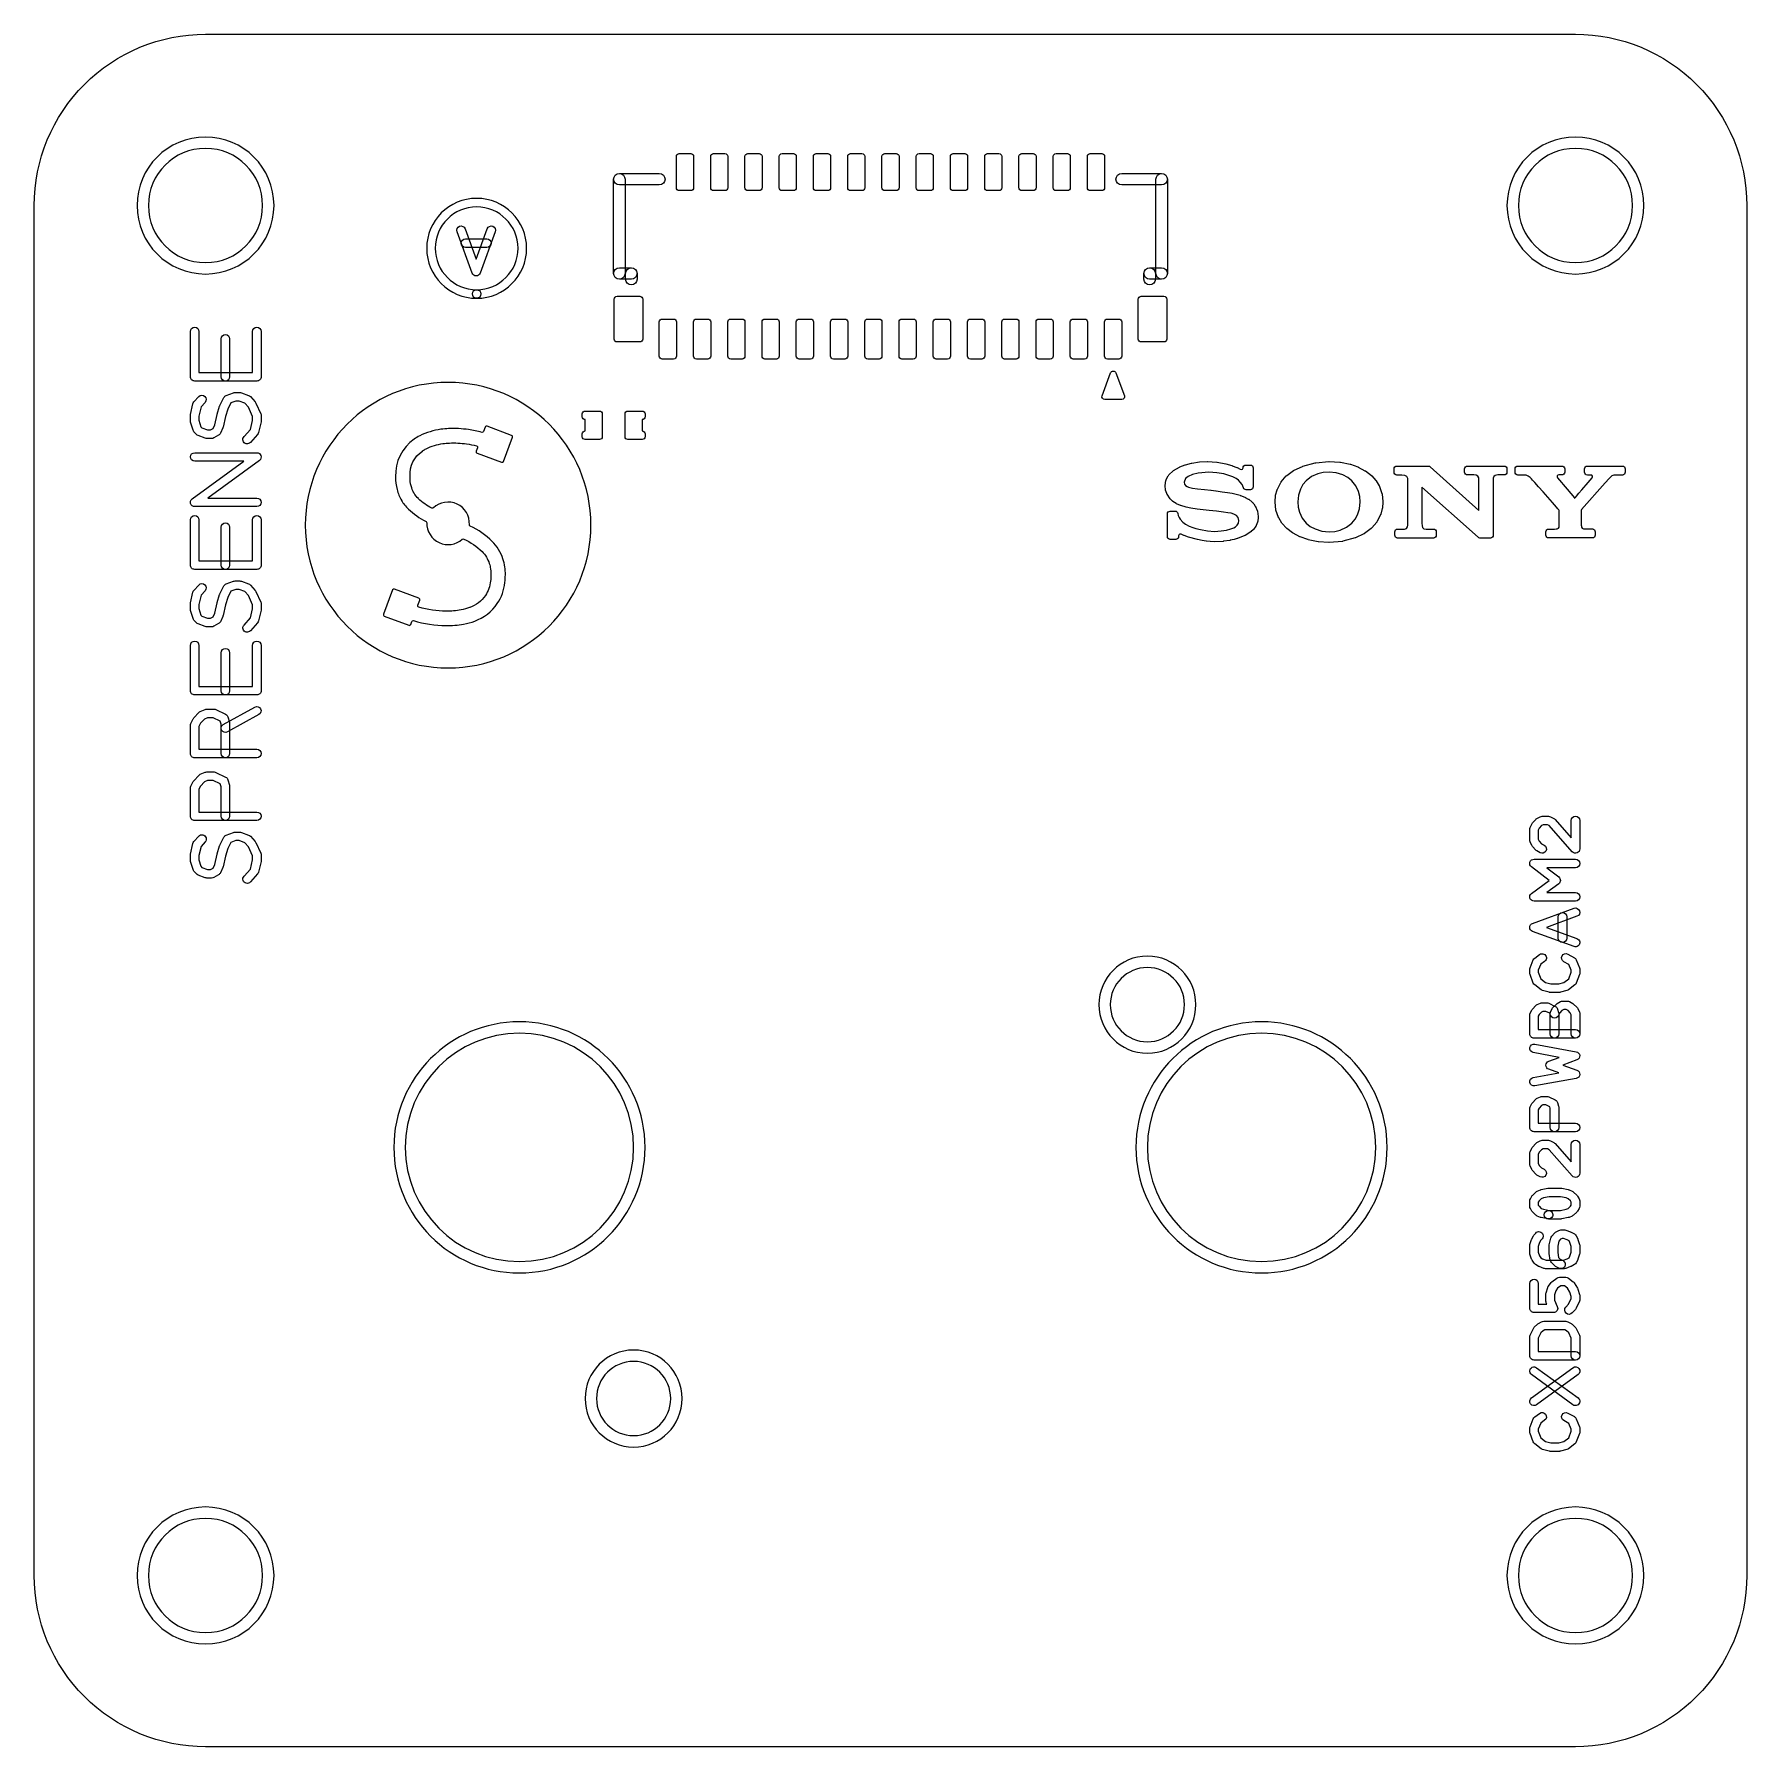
# Model space of a CAD drawing. Extents: x -1 to 29, y -1 to 29.
import ezdxf

# ---------------------------------------------------------------- set-up
doc = ezdxf.new("R2010")
doc.units = 0
for name, color, linetype in [('HOLE_1_6', 7, 'CONTINUOUS'), ('NC_Resist-A', 221, 'CONTINUOUS'), ('NC_Symbol-A', 140, 'CONTINUOUS'), ('OUTLINE', 7, 'CONTINUOUS')]:
    doc.layers.add(name, color=color, linetype=linetype)

msp = doc.modelspace()

# ---------------------------------------------------------------- linework, layer by layer
at = {"layer": 'HOLE_1_6'}
for points in [[(3, 26, 1), (1, 26, 1), (3, 26)], [(27, 26, 1), (25, 26, 1), (27, 26)], [(19.15, 12, 1), (17.85, 12, 1), (19.15, 12)], [(9.5, 9.5, 1), (5.5, 9.5, 1), (9.5, 9.5)], [(22.5, 9.5, 1), (18.5, 9.5, 1), (22.5, 9.5)], [(10.15, 5.1, 1), (8.85, 5.1, 1), (10.15, 5.1)], [(3, 2, 1), (1, 2, 1), (3, 2)], [(27, 2, 1), (25, 2, 1), (27, 2)]]:
    msp.add_lwpolyline(points, format="xyb", close=True, dxfattribs=at)
at = {"layer": 'NC_Resist-A'}
for points in [[(2, 24.8, 1), (2, 27.2, 1), (2, 24.8)], [(26, 24.8, 1), (26, 27.2, 1), (26, 24.8)], [(10.25, 26.86, -0.414214), (10.3, 26.91), (10.5, 26.91, -0.414214), (10.55, 26.86), (10.55, 26.31, -0.414214), (10.5, 26.26), (10.3, 26.26, -0.414214), (10.25, 26.31)], [(10.85, 26.86, -0.414214), (10.9, 26.91), (11.1, 26.91, -0.414214), (11.15, 26.86), (11.15, 26.31, -0.414214), (11.1, 26.26), (10.9, 26.26, -0.414214), (10.85, 26.31)], [(11.45, 26.86, -0.414214), (11.5, 26.91), (11.7, 26.91, -0.414214), (11.75, 26.86), (11.75, 26.31, -0.414214), (11.7, 26.26), (11.5, 26.26, -0.414214), (11.45, 26.31)], [(12.05, 26.86, -0.414214), (12.1, 26.91), (12.3, 26.91, -0.414214), (12.35, 26.86), (12.35, 26.31, -0.414214), (12.3, 26.26), (12.1, 26.26, -0.414214), (12.05, 26.31)], [(12.65, 26.86, -0.414214), (12.7, 26.91), (12.9, 26.91, -0.414214), (12.95, 26.86), (12.95, 26.31, -0.414214), (12.9, 26.26), (12.7, 26.26, -0.414214), (12.65, 26.31)], [(13.25, 26.86, -0.414214), (13.3, 26.91), (13.5, 26.91, -0.414214), (13.55, 26.86), (13.55, 26.31, -0.414214), (13.5, 26.26), (13.3, 26.26, -0.414214), (13.25, 26.31)], [(13.85, 26.86, -0.414214), (13.9, 26.91), (14.1, 26.91, -0.414214), (14.15, 26.86), (14.15, 26.31, -0.414214), (14.1, 26.26), (13.9, 26.26, -0.414214), (13.85, 26.31)], [(14.45, 26.86, -0.414214), (14.5, 26.91), (14.7, 26.91, -0.414214), (14.75, 26.86), (14.75, 26.31, -0.414214), (14.7, 26.26), (14.5, 26.26, -0.414214), (14.45, 26.31)], [(15.05, 26.86, -0.414214), (15.1, 26.91), (15.3, 26.91, -0.414214), (15.35, 26.86), (15.35, 26.31, -0.414214), (15.3, 26.26), (15.1, 26.26, -0.414214), (15.05, 26.31)], [(15.65, 26.86, -0.414214), (15.7, 26.91), (15.9, 26.91, -0.414214), (15.95, 26.86), (15.95, 26.31, -0.414214), (15.9, 26.26), (15.7, 26.26, -0.414214), (15.65, 26.31)], [(16.25, 26.86, -0.414214), (16.3, 26.91), (16.5, 26.91, -0.414214), (16.55, 26.86), (16.55, 26.31, -0.414214), (16.5, 26.26), (16.3, 26.26, -0.414214), (16.25, 26.31)], [(16.85, 26.86, -0.414214), (16.9, 26.91), (17.1, 26.91, -0.414214), (17.15, 26.86), (17.15, 26.31, -0.414214), (17.1, 26.26), (16.9, 26.26, -0.414214), (16.85, 26.31)], [(17.45, 26.86, -0.414214), (17.5, 26.91), (17.7, 26.91, -0.414214), (17.75, 26.86), (17.75, 26.31, -0.414214), (17.7, 26.26), (17.5, 26.26, -0.414214), (17.45, 26.31)], [(9.16, 24.36, -0.414214), (9.21, 24.41), (9.61, 24.41, -0.414214), (9.66, 24.36), (9.66, 23.66, -0.414214), (9.61, 23.61), (9.21, 23.61, -0.414214), (9.16, 23.66)], [(18.34, 24.36, -0.414214), (18.39, 24.41), (18.79, 24.41, -0.414214), (18.84, 24.36), (18.84, 23.66, -0.414214), (18.79, 23.61), (18.39, 23.61, -0.414214), (18.34, 23.66)], [(9.95, 23.96, -0.414214), (10, 24.01), (10.2, 24.01, -0.414214), (10.25, 23.96), (10.25, 23.36, -0.414214), (10.2, 23.31), (10, 23.31, -0.414214), (9.95, 23.36)], [(10.55, 23.96, -0.414214), (10.6, 24.01), (10.8, 24.01, -0.414214), (10.85, 23.96), (10.85, 23.36, -0.414214), (10.8, 23.31), (10.6, 23.31, -0.414214), (10.55, 23.36)], [(11.15, 23.96, -0.414214), (11.2, 24.01), (11.4, 24.01, -0.414214), (11.45, 23.96), (11.45, 23.36, -0.414214), (11.4, 23.31), (11.2, 23.31, -0.414214), (11.15, 23.36)], [(11.75, 23.96, -0.414214), (11.8, 24.01), (12, 24.01, -0.414214), (12.05, 23.96), (12.05, 23.36, -0.414214), (12, 23.31), (11.8, 23.31, -0.414214), (11.75, 23.36)], [(12.35, 23.96, -0.414214), (12.4, 24.01), (12.6, 24.01, -0.414214), (12.65, 23.96), (12.65, 23.36, -0.414214), (12.6, 23.31), (12.4, 23.31, -0.414214), (12.35, 23.36)], [(12.95, 23.96, -0.414214), (13, 24.01), (13.2, 24.01, -0.414214), (13.25, 23.96), (13.25, 23.36, -0.414214), (13.2, 23.31), (13, 23.31, -0.414214), (12.95, 23.36)], [(13.55, 23.96, -0.414214), (13.6, 24.01), (13.8, 24.01, -0.414214), (13.85, 23.96), (13.85, 23.36, -0.414214), (13.8, 23.31), (13.6, 23.31, -0.414214), (13.55, 23.36)], [(14.15, 23.96, -0.414214), (14.2, 24.01), (14.4, 24.01, -0.414214), (14.45, 23.96), (14.45, 23.36, -0.414214), (14.4, 23.31), (14.2, 23.31, -0.414214), (14.15, 23.36)], [(14.75, 23.96, -0.414214), (14.8, 24.01), (15, 24.01, -0.414214), (15.05, 23.96), (15.05, 23.36, -0.414214), (15, 23.31), (14.8, 23.31, -0.414214), (14.75, 23.36)], [(15.35, 23.96, -0.414214), (15.4, 24.01), (15.6, 24.01, -0.414214), (15.65, 23.96), (15.65, 23.36, -0.414214), (15.6, 23.31), (15.4, 23.31, -0.414214), (15.35, 23.36)], [(15.95, 23.96, -0.414214), (16, 24.01), (16.2, 24.01, -0.414214), (16.25, 23.96), (16.25, 23.36, -0.414214), (16.2, 23.31), (16, 23.31, -0.414214), (15.95, 23.36)], [(16.55, 23.96, -0.414214), (16.6, 24.01), (16.8, 24.01, -0.414214), (16.85, 23.96), (16.85, 23.36, -0.414214), (16.8, 23.31), (16.6, 23.31, -0.414214), (16.55, 23.36)], [(17.15, 23.96, -0.414214), (17.2, 24.01), (17.4, 24.01, -0.414214), (17.45, 23.96), (17.45, 23.36, -0.414214), (17.4, 23.31), (17.2, 23.31, -0.414214), (17.15, 23.36)], [(17.75, 23.96, -0.414214), (17.8, 24.01), (18, 24.01, -0.414214), (18.05, 23.96), (18.05, 23.36, -0.414214), (18, 23.31), (17.8, 23.31, -0.414214), (17.75, 23.36)], [(8.95, 21.95, -0.414214), (8.9, 21.9), (8.65, 21.9, -0.414214), (8.6, 21.95), (8.6, 22, -0.414214), (8.65, 22.05), (8.65, 22.05), (8.65, 22.25), (8.65, 22.25, -0.414214), (8.6, 22.3), (8.6, 22.35, -0.414214), (8.65, 22.4), (8.9, 22.4, -0.414214), (8.95, 22.35)], [(9.35, 22.35, -0.414214), (9.4, 22.4), (9.65, 22.4, -0.414214), (9.7, 22.35), (9.7, 22.3, -0.414214), (9.65, 22.25), (9.65, 22.25), (9.65, 22.05), (9.65, 22.05, -0.414214), (9.7, 22), (9.7, 21.95, -0.414214), (9.65, 21.9), (9.4, 21.9, -0.414214), (9.35, 21.95)], [(18.5, 11.15, 1), (18.5, 12.85, 1), (18.5, 11.15)], [(7.5, 7.3, 1), (7.5, 11.7, 1), (7.5, 7.3)], [(20.5, 7.3, 1), (20.5, 11.7, 1), (20.5, 7.3)], [(9.5, 4.25, 1), (9.5, 5.95, 1), (9.5, 4.25)], [(2, 0.8, 1), (2, 3.2, 1), (2, 0.8)], [(26, 0.8, 1), (26, 3.2, 1), (26, 0.8)]]:
    msp.add_lwpolyline(points, format="xyb", close=True, dxfattribs=at)
at = {"layer": 'NC_Symbol-A'}
for points in [[(9.35, 24.81, -1), (9.15, 24.81), (9.15, 26.46, -1), (9.35, 26.46)], [(9.25, 26.36, -1), (9.25, 26.56), (9.95, 26.56, -1), (9.95, 26.36)], [(18.05, 26.36, -1), (18.05, 26.56), (18.75, 26.56, -1), (18.75, 26.36)], [(18.65, 26.46, -1), (18.85, 26.46), (18.85, 24.81, -1), (18.65, 24.81)], [(6.75, 24.525, -1), (6.75, 24.375), (6.75, 24.375, 1), (6.75, 26.125, 1), (6.75, 24.375), (6.75, 24.375, -1), (6.75, 24.525), (6.75, 24.525, 1), (6.75, 25.975, 1), (6.75, 24.525)], [(6.93614, 25.59237, -1), (7.07706, 25.54097), (6.81212, 24.81455, -0.699716), (6.6712, 24.81455), (6.40627, 25.54097, -1), (6.54719, 25.59237), (6.74166, 25.05914)], [(6.92868, 25.41525, -1), (6.92868, 25.26525), (6.55465, 25.26525, -1), (6.55465, 25.41525)], [(9.46, 24.91, -1), (9.46, 24.71), (9.25, 24.71, -1), (9.25, 24.91)], [(9.56, 24.71, -1), (9.36, 24.71), (9.36, 24.81, -1), (9.56, 24.81)], [(18.44, 24.81, -1), (18.64, 24.81), (18.64, 24.71, -1), (18.44, 24.71)], [(18.75, 24.91, -1), (18.75, 24.71), (18.54, 24.71, -1), (18.54, 24.91)], [(1.73538, 23.79481, -1), (1.88538, 23.79481), (1.88538, 23.075), (2.825, 23.075), (2.825, 23.79481, -1), (2.975, 23.79481), (2.975, 23, -0.414214), (2.9, 22.925), (1.81038, 22.925, -0.414214), (1.73538, 23)], [(2.42311, 23, -1), (2.27311, 23), (2.27311, 23.66623, -1), (2.42311, 23.66623)], [(18.09903, 22.66801, -0.523712), (18.05221, 22.60045), (17.75221, 22.60045, -0.523712), (17.70539, 22.66801), (17.85539, 23.06801, -0.69315), (17.94903, 23.06801)], [(6.25, 17.89827, 1), (6.25, 22.90173, 1), (6.25, 17.89827)], [(1.88222, 22.65172, -1), (1.99326, 22.55088), (1.92161, 22.47197), (1.88538, 22.31237), (1.88538, 22.23837), (1.91972, 22.12491), (1.93842, 22.10432), (2.03597, 22.06851), (2.08827, 22.06851), (2.13446, 22.09395), (2.16346, 22.15782), (2.20422, 22.33738, -0.017696), (2.20558, 22.34251), (2.24803, 22.48277, -0.043342), (2.25285, 22.49482), (2.32361, 22.63508, -0.190177), (2.36472, 22.67171), (2.49207, 22.71846, -0.088195), (2.51792, 22.72305), (2.60283, 22.72305, -0.088162), (2.62867, 22.71846), (2.75603, 22.67171, -0.121076), (2.78572, 22.65171), (2.87062, 22.5582, -0.07787), (2.88338, 22.5388), (2.96829, 22.35179, -0.106969), (2.975, 22.32078), (2.975, 22.22727, -0.055853), (2.97314, 22.21067), (2.93069, 22.02366, -0.129239), (2.91307, 21.98984), (2.78571, 21.84958, -1), (2.67467, 21.95042), (2.78877, 22.07608), (2.825, 22.23568), (2.825, 22.30455), (2.75166, 22.46608), (2.68705, 22.53724), (2.5895, 22.57305), (2.53125, 22.57305), (2.4442, 22.54109), (2.38971, 22.43308), (2.34991, 22.30159), (2.30805, 22.11717, -0.050812), (2.3032, 22.10276), (2.26074, 22.00925, -0.161686), (2.22863, 21.97456), (2.14373, 21.92781, -0.126514), (2.10755, 21.91851), (2.02264, 21.91851, -0.088162), (1.9968, 21.9231), (1.86944, 21.96985, -0.121056), (1.83975, 21.98984), (1.7973, 22.03659, -0.111269), (1.78105, 22.06528), (1.7386, 22.20554, -0.073621), (1.73538, 22.22727), (1.73538, 22.32078, -0.055853), (1.73724, 22.33738), (1.77969, 22.52439, -0.129239), (1.79731, 22.55821)], [(6.21327, 18.63975, 0.0037), (6.21364, 18.63975), (6.21364, 18.63975, 0.042782), (6.52196, 18.66587), (6.52196, 18.66587, 0.003846), (6.52234, 18.66593), (6.52234, 18.66593, 0.044234), (6.71649, 18.72043), (6.71649, 18.72043, 0.152007), (7.11182, 19.02543), (7.11182, 19.02543, 0.00649), (7.11218, 19.02597), (7.11218, 19.02597, 0.12105), (7.24478, 19.39456), (7.24478, 19.39456, 0.020294), (7.25319, 19.52967), (7.25319, 19.52967, 0.027419), (7.24988, 19.61181), (7.24988, 19.61181, -0.011337), (7.24979, 19.61294), (7.24979, 19.61294, 0.02807), (7.24431, 19.66444), (7.24431, 19.66444, -0.011315), (7.24415, 19.66556), (7.24415, 19.66556, 0.053461), (7.21126, 19.81), (7.21126, 19.81, 0.117248), (7.02211, 20.11636), (7.02211, 20.11636, 0.08502), (6.6363, 20.38432), (6.6363, 20.38432, -0.30834), (6.62194, 20.40854), (6.62194, 20.40854, 0.682263), (5.99291, 20.70171), (5.99291, 20.70171, -0.319548), (5.96421, 20.69759), (5.96421, 20.69759, -0.070664), (5.7295, 20.86411), (5.7295, 20.86411, -0.006152), (5.72906, 20.86454), (5.72906, 20.86454, -0.059406), (5.65265, 20.96111), (5.65265, 20.96111, -0.012642), (5.65201, 20.9622), (5.65201, 20.9622, -0.058349), (5.60191, 21.08639), (5.60191, 21.08639, -0.006185), (5.60176, 21.08699), (5.60176, 21.08699, -0.061901), (5.58278, 21.24666), (5.58278, 21.24666, 0.012911), (5.58252, 21.25972), (5.5825, 21.25971, -0.259171), (5.80033, 21.69838), (5.80033, 21.69838, 0.003528), (5.80326, 21.70042), (5.80326, 21.70042, -0.033306), (5.86704, 21.73954), (5.86704, 21.73954, -0.006307), (5.8676, 21.73983), (5.8676, 21.73983, -0.081125), (6.15755, 21.82848), (6.15755, 21.82848, -0.020114), (6.27177, 21.83882), (6.27177, 21.83882, -0.046998), (6.57208, 21.82374), (6.57222, 21.82371, -0.02833), (6.74787, 21.78807), (6.74787, 21.78807, -0.444839), (6.76492, 21.75508), (6.7421, 21.69446, 0.414364), (6.7567, 21.66225), (7.18581, 21.50099, 0.414063), (7.218, 21.51559), (7.37772, 21.9406, 0.414282), (7.36311, 21.9728), (6.9341, 22.13403, 0.414214), (6.9019, 22.11943), (6.87203, 22.03995, -0.389352), (6.84187, 22.02467), (6.84187, 22.02467, 0.032531), (6.6084, 22.07408), (6.6084, 22.07408, 0.047209), (6.25914, 22.09146), (6.25914, 22.09146, 0.020284), (6.12353, 22.07916), (6.12353, 22.07916, 0.081781), (5.75281, 21.96527), (5.75281, 21.96527, 0.004472), (5.75241, 21.96507), (5.75241, 21.96507, 0.034253), (5.65718, 21.90695), (5.65718, 21.90695, -0.003441), (5.6569, 21.90675), (5.6569, 21.90675, 0.25895), (5.32978, 21.2486), (5.32978, 21.2486, -0.012606), (5.32981, 21.24734), (5.32981, 21.24734, 0.062524), (5.35686, 21.02355), (5.35686, 21.02355, 0.004342), (5.35697, 21.02313), (5.35697, 21.02313, 0.061368), (5.4331, 20.83532), (5.4331, 20.83532, 0.008559), (5.43353, 20.83458), (5.43353, 20.83458, 0.062827), (5.55329, 20.68259), (5.55329, 20.68259, 0.074666), (5.86363, 20.46497), (5.86363, 20.46497, -0.291676), (5.87746, 20.44192), (5.87746, 20.44192, 0.656585), (6.49749, 20.15329), (6.49749, 20.15329, -0.298185), (6.52458, 20.15729), (6.52458, 20.15729, -0.086081), (6.84463, 19.93609), (6.84463, 19.93609, -0.116442), (6.97112, 19.7305), (6.97112, 19.7305, 0.00276), (6.972, 19.72785), (6.972, 19.72785, -0.053659), (6.99297, 19.63566), (6.99297, 19.63566, 0.011796), (6.99462, 19.62384), (6.99462, 19.62384, -0.028641), (6.99715, 19.60009), (6.99715, 19.60009, 0.011793), (6.99801, 19.58819), (6.99801, 19.58819, -0.027149), (7.00027, 19.53429), (7.00027, 19.53429, -0.020141), (6.99315, 19.42053), (6.99315, 19.42053, -0.119362), (6.90332, 19.16875), (6.90332, 19.16875, -0.009349), (6.90279, 19.16798), (6.90279, 19.16798, -0.150483), (6.62855, 18.95762), (6.62855, 18.95762, 0.000949), (6.62846, 18.95759), (6.62689, 18.957, 0.000671), (6.62683, 18.95697), (6.62683, 18.95697, -0.043673), (6.47764, 18.91493), (6.47764, 18.91493, -0.042221), (6.21585, 18.89272), (6.21585, 18.89272, -0.0044), (6.21541, 18.89272), (6.21541, 18.89272, -0.066051), (5.73692, 18.96463), (5.73692, 18.96463, -0.437176), (5.72045, 18.99743), (5.75371, 19.08612, 0.414049), (5.73909, 19.1183), (5.31004, 19.27936, 0.414131), (5.27785, 19.26475), (5.11822, 18.8397, 0.414351), (5.13284, 18.8075), (5.56202, 18.64644, 0.414268), (5.59421, 18.66107), (5.61371, 18.71304, -0.394836), (5.64432, 18.7282), (5.64432, 18.7282, 0.069125), (6.21327, 18.63975)], [(2.9, 20.875, -1), (2.9, 20.725), (1.81038, 20.725, -0.725784), (1.76618, 20.86059), (2.66991, 21.51981), (1.81038, 21.51981, -1), (1.81038, 21.66981), (2.9, 21.66981, -0.725784), (2.9442, 21.53422), (2.04047, 20.875)], [(19.60139, 20.11196, -0.016085), (19.59818, 20.11216), (19.53618, 20.1179, -0.017246), (19.53276, 20.11834), (19.45927, 20.13029, -0.010278), (19.45725, 20.13067), (19.37935, 20.14665, -0.016303), (19.37618, 20.14741), (19.22252, 20.18952, -0.019631), (19.21878, 20.19071), (19.14245, 20.21822, -0.01211), (19.14019, 20.21909), (19.08965, 20.24012), (19.06901, 20.24376), (19.0559, 20.23657), (19.04699, 20.21605), (19.04699, 20.19894, -0.414214), (18.99699, 20.14894), (18.9, 20.14894, -0.414214), (18.85, 20.19894), (18.85, 20.59547, -0.414214), (18.9, 20.64547), (18.98519, 20.64547, -0.364664), (19.03445, 20.60403), (19.04026, 20.57062), (19.05654, 20.53163), (19.07305, 20.50537), (19.12087, 20.455), (19.16962, 20.41713), (19.23213, 20.38254), (19.2941, 20.35773), (19.35046, 20.34046), (19.42995, 20.32124), (19.55051, 20.30044), (19.67572, 20.29163), (19.7923, 20.29788), (19.88323, 20.31266), (19.96123, 20.33436), (19.99622, 20.34788), (20.01577, 20.35586), (20.04651, 20.37335), (20.07348, 20.39773), (20.0944, 20.43268), (20.10281, 20.4799), (20.09158, 20.53303), (20.06305, 20.568), (20.01393, 20.59369), (19.96526, 20.60739), (19.91002, 20.61817), (19.8333, 20.62895), (19.71385, 20.64277), (19.58164, 20.65678, -0.004832), (19.58068, 20.65689), (19.37473, 20.68271, -0.007878), (19.37317, 20.68293), (19.26293, 20.70029, -0.008015), (19.26135, 20.70056), (19.18183, 20.71571, -0.022156), (19.17752, 20.71673), (19.08485, 20.74305, -0.0349), (19.07829, 20.74541), (19.01253, 20.77449, -0.04081), (19.00537, 20.77838), (18.94785, 20.81603, -0.034732), (18.94232, 20.82022), (18.90838, 20.84989, -0.066625), (18.89964, 20.85987), (18.84436, 20.94308, -0.068504), (18.83843, 20.95536), (18.81972, 21.01319, -0.052421), (18.81756, 21.02342), (18.81137, 21.0831, -0.064386), (18.81169, 21.09592), (18.82504, 21.18204, -0.081058), (18.83004, 21.19735), (18.86559, 21.26609, -0.080153), (18.87507, 21.27889), (18.9501, 21.35216, -0.064578), (18.96038, 21.35989), (19.06041, 21.41659, -0.038327), (19.06734, 21.41984), (19.16416, 21.45655, -0.025855), (19.16908, 21.45813), (19.27164, 21.48532, -0.025513), (19.27663, 21.48637), (19.41035, 21.50754, -0.026213), (19.41556, 21.50809), (19.54511, 21.51485, -0.030028), (19.55111, 21.51481), (19.71858, 21.50341, -0.029919), (19.72451, 21.50265), (19.87192, 21.47465, -0.023662), (19.87652, 21.47355), (19.98118, 21.4432, -0.019202), (19.98482, 21.44198), (20.06702, 21.41113, -0.018988), (20.07052, 21.40966), (20.12792, 21.38298), (20.14881, 21.37643), (20.16395, 21.38027), (20.17628, 21.40286), (20.17628, 21.40306, -0.414214), (20.22628, 21.45306), (20.30386, 21.45306, -0.414214), (20.35386, 21.40306), (20.35386, 21.07084, -0.414214), (20.30386, 21.02084), (20.22871, 21.02084, -0.307079), (20.18226, 21.05234), (20.15826, 21.1126), (20.12696, 21.15564), (20.09632, 21.18563), (20.05337, 21.21555), (19.99638, 21.24523), (19.92618, 21.27247), (19.84197, 21.29662), (19.71732, 21.31898), (19.57642, 21.32723), (19.38898, 21.31213), (19.28883, 21.2884), (19.21389, 21.25538), (19.16795, 21.21474), (19.14684, 21.15225), (19.1532, 21.11921), (19.16911, 21.09482), (19.19568, 21.07451), (19.22023, 21.06407), (19.28813, 21.04892), (19.37779, 21.0359), (19.50272, 21.02204), (19.61438, 21.01082, -0.003771), (19.61513, 21.01074), (19.7016, 21.00073, -0.00413), (19.70242, 21.00063), (19.80778, 20.98664, -0.004038), (19.80858, 20.98653), (19.9008, 20.97278, -0.005269), (19.90184, 20.97261), (19.9861, 20.95823, -0.009415), (19.98795, 20.95788), (20.05365, 20.9441, -0.02043), (20.05761, 20.9431), (20.12637, 20.92271, -0.022022), (20.13053, 20.92127), (20.20947, 20.89007, -0.031233), (20.21512, 20.88742), (20.26842, 20.85821, -0.042637), (20.27551, 20.8535), (20.33665, 20.80489, -0.043479), (20.34295, 20.79892), (20.36146, 20.77805, -0.031997), (20.36538, 20.773), (20.39072, 20.73576, -0.047907), (20.39532, 20.72738), (20.42525, 20.65777, -0.066251), (20.42882, 20.64507), (20.4421, 20.55191, -0.067305), (20.44219, 20.53851), (20.43258, 20.46337, -0.063646), (20.42939, 20.4511), (20.40597, 20.39273, -0.060755), (20.40014, 20.38212), (20.36024, 20.32674, -0.049538), (20.3537, 20.31933), (20.31902, 20.28711, -0.046594), (20.31165, 20.28144), (20.21534, 20.22072, -0.048255), (20.20674, 20.21639), (20.07983, 20.1672, -0.024475), (20.07519, 20.16565), (20.02145, 20.15067, -0.011194), (20.01928, 20.15012), (19.9511, 20.13438, -0.02072), (19.94703, 20.13361), (19.8341, 20.11723, -0.024673), (19.82919, 20.11677), (19.67859, 20.10994, -0.018307), (19.67493, 20.10991)], [(20.86141, 20.43003, -0.048263), (20.8556, 20.43771), (20.80125, 20.52623, -0.053449), (20.79668, 20.53586), (20.75317, 20.66003, -0.057037), (20.75066, 20.67112), (20.73626, 20.80253, -0.049574), (20.73616, 20.81242), (20.74524, 20.91413, -0.044802), (20.74683, 20.92293), (20.77388, 21.02141, -0.051829), (20.77764, 21.03104), (20.83838, 21.14913, -0.059382), (20.845, 21.15894), (20.93425, 21.26228, -0.05845), (20.94284, 21.27015), (21.06228, 21.35631, -0.046518), (21.07028, 21.36102), (21.21822, 21.43046, -0.042663), (21.22621, 21.43341), (21.44225, 21.49283, -0.0441), (21.45091, 21.49441), (21.67823, 21.51536, -0.037709), (21.68576, 21.51549), (21.87361, 21.50444, -0.034212), (21.88039, 21.50358), (22.05071, 21.46986, -0.037243), (22.05788, 21.46788), (22.18754, 21.42137, -0.038126), (22.19449, 21.41826), (22.31191, 21.35458, -0.040075), (22.31862, 21.35022), (22.42393, 21.26898, -0.043998), (22.43039, 21.26303), (22.50296, 21.1832, -0.048091), (22.5087, 21.17551), (22.56232, 21.08715, -0.052866), (22.56681, 21.07761), (22.60979, 20.95379, -0.056353), (22.61226, 20.94283), (22.62651, 20.81244, -0.049876), (22.6266, 20.80249), (22.6175, 20.70242, -0.043826), (22.61595, 20.69381), (22.58889, 20.59447, -0.04969), (22.58535, 20.58521), (22.52511, 20.46499, -0.058724), (22.51868, 20.45521), (22.43118, 20.35113, -0.058206), (22.42273, 20.34318), (22.30138, 20.25298, -0.04814), (22.29316, 20.24801), (22.14794, 20.17845, -0.046054), (22.13932, 20.17526), (21.92655, 20.11806, -0.044758), (21.91775, 20.11652), (21.68574, 20.09706, -0.037554), (21.67824, 20.097), (21.49655, 20.1091, -0.034762), (21.48967, 20.11004), (21.31808, 20.14581, -0.034898), (21.31137, 20.1477), (21.17814, 20.19557, -0.03546), (21.17166, 20.19843), (21.05188, 20.26179, -0.039692), (21.04519, 20.26604), (20.94173, 20.34392, -0.045547), (20.93499, 20.35002)], [(22.88438, 20.175, -0.414214), (22.83438, 20.225), (22.83438, 20.28248, -0.414214), (22.88438, 20.33248), (23.0045, 20.33248), (23.04082, 20.34263), (23.0588, 20.36827), (23.06486, 20.40216), (23.06546, 20.4371), (23.06546, 21.17501), (23.06199, 21.2156), (23.04402, 21.25166), (23.01231, 21.27129), (22.9591, 21.27875), (22.87107, 21.27875, -0.414214), (22.82107, 21.32875), (22.82107, 21.38648, -0.414214), (22.87107, 21.43648), (23.4216, 21.43648, -0.185586), (23.45509, 21.4236), (24.30736, 20.65451), (24.30889, 21.18097), (24.30425, 21.22977), (24.28745, 21.26115), (24.26141, 21.27456), (24.22058, 21.27886), (24.10768, 21.27886, -0.414214), (24.05768, 21.32886), (24.05768, 21.38634, -0.414214), (24.10768, 21.43634), (24.74854, 21.43634, -0.414214), (24.79854, 21.38634), (24.79854, 21.32886, -0.414214), (24.74854, 21.27886), (24.63957, 21.27886), (24.59093, 21.27259), (24.56694, 21.25158), (24.5596, 21.22262), (24.55768, 21.18097), (24.56058, 20.22506, -0.415094), (24.51058, 20.17491), (24.32603, 20.17491, -0.184247), (24.29273, 20.18761), (23.3092, 21.06569), (23.30912, 20.43354), (23.31128, 20.38875), (23.32041, 20.35723), (23.34262, 20.33861), (23.38403, 20.33248), (23.51201, 20.33248, -0.414214), (23.56201, 20.28248), (23.56201, 20.225, -0.414214), (23.51201, 20.175)], [(25.76026, 21.4364, -0.414214), (25.81026, 21.3864), (25.81026, 21.32902, -0.414214), (25.76026, 21.27902), (25.70551, 21.27902), (25.68936, 21.27503), (25.67891, 21.26434), (25.67687, 21.24887), (25.68594, 21.23052), (25.85111, 21.03262, -0.000283), (25.85115, 21.03258), (25.98062, 20.87715), (25.98516, 20.87384), (25.98726, 20.87492), (25.99117, 20.87804), (25.99838, 20.88635), (26.01521, 20.90595), (26.0611, 20.95959), (26.11284, 21.02018), (26.21969, 21.14545), (26.29178, 21.23005), (26.29796, 21.24479), (26.29556, 21.26076), (26.28483, 21.27358), (26.26601, 21.27883), (26.20849, 21.27883, -0.414214), (26.15849, 21.32883), (26.15849, 21.3864, -0.414214), (26.20849, 21.4364), (26.82058, 21.4364, -0.414214), (26.87058, 21.3864), (26.87058, 21.32883, -0.414214), (26.82058, 21.27883), (26.71153, 21.27883), (26.66989, 21.27572), (26.63723, 21.26393), (26.58689, 21.21908), (26.51883, 21.14156), (26.10704, 20.67208), (26.10156, 20.65844), (26.10124, 20.64874), (26.10124, 20.39991), (26.10231, 20.38039), (26.10346, 20.37074), (26.10465, 20.36585), (26.11942, 20.34607), (26.13877, 20.3356), (26.15015, 20.33415), (26.16344, 20.33339), (26.18217, 20.33286), (26.29493, 20.33286, -0.414214), (26.34493, 20.28286), (26.34493, 20.22534, -0.414214), (26.29493, 20.17534), (25.53053, 20.17534, -0.414214), (25.48053, 20.22534), (25.48053, 20.28282, -0.414448), (25.53057, 20.33282), (25.63477, 20.33274), (25.66037, 20.3336), (25.67266, 20.33453), (25.67856, 20.3355), (25.70206, 20.34978), (25.71273, 20.36574), (25.71451, 20.37502), (25.71544, 20.38546), (25.7161, 20.3998), (25.71618, 20.64874), (25.71415, 20.65809), (25.70559, 20.6706), (25.69997, 20.67728), (25.6906, 20.68812), (25.66445, 20.71813), (25.59422, 20.79823), (25.51532, 20.88797), (25.43109, 20.98361), (25.3511, 21.07431), (25.28494, 21.14923), (25.24888, 21.18995), (25.23189, 21.20896), (25.2062, 21.23429), (25.17104, 21.25909), (25.13643, 21.27329), (25.09538, 21.27883), (24.99147, 21.27883, -0.414214), (24.94147, 21.32883), (24.94147, 21.3864, -0.414214), (24.99147, 21.4364)], [(1.73538, 20.49481, -1), (1.88538, 20.49481), (1.88538, 19.775), (2.825, 19.775), (2.825, 20.49481, -1), (2.975, 20.49481), (2.975, 19.7, -0.414214), (2.9, 19.625), (1.81038, 19.625, -0.414214), (1.73538, 19.7)], [(2.42311, 19.7, -1), (2.27311, 19.7), (2.27311, 20.36623, -1), (2.42311, 20.36623)], [(1.88222, 19.35172, -1), (1.99326, 19.25088), (1.92161, 19.17197), (1.88538, 19.01237), (1.88538, 18.93837), (1.91972, 18.82491), (1.93842, 18.80432), (2.03597, 18.76851), (2.08827, 18.76851), (2.13446, 18.79395), (2.16346, 18.85782), (2.20422, 19.03738, -0.017696), (2.20558, 19.04251), (2.24803, 19.18277, -0.043342), (2.25285, 19.19482), (2.32361, 19.33508, -0.190177), (2.36472, 19.37171), (2.49207, 19.41846, -0.088195), (2.51792, 19.42305), (2.60283, 19.42305, -0.088162), (2.62867, 19.41846), (2.75603, 19.37171, -0.121076), (2.78572, 19.35171), (2.87062, 19.2582, -0.07787), (2.88338, 19.2388), (2.96829, 19.05179, -0.106969), (2.975, 19.02078), (2.975, 18.92727, -0.055853), (2.97314, 18.91067), (2.93069, 18.72366, -0.129239), (2.91307, 18.68984), (2.78571, 18.54958, -1), (2.67467, 18.65042), (2.78877, 18.77608), (2.825, 18.93568), (2.825, 19.00455), (2.75166, 19.16608), (2.68705, 19.23724), (2.5895, 19.27305), (2.53125, 19.27305), (2.4442, 19.24109), (2.38971, 19.13308), (2.34991, 19.00159), (2.30805, 18.81717, -0.050812), (2.3032, 18.80276), (2.26074, 18.70925, -0.161686), (2.22863, 18.67456), (2.14373, 18.62781, -0.126514), (2.10755, 18.61851), (2.02264, 18.61851, -0.088162), (1.9968, 18.6231), (1.86944, 18.66985, -0.121056), (1.83975, 18.68984), (1.7973, 18.73659, -0.111269), (1.78105, 18.76528), (1.7386, 18.90554, -0.073621), (1.73538, 18.92727), (1.73538, 19.02078, -0.055853), (1.73724, 19.03738), (1.77969, 19.22439, -0.129239), (1.79731, 19.25821)], [(1.73538, 18.29481, -1), (1.88538, 18.29481), (1.88538, 17.575), (2.825, 17.575), (2.825, 18.29481, -1), (2.975, 18.29481), (2.975, 17.5, -0.414214), (2.9, 17.425), (1.81038, 17.425, -0.414214), (1.73538, 17.5)], [(2.42311, 17.5, -1), (2.27311, 17.5), (2.27311, 18.16623, -1), (2.42311, 18.16623)], [(2.9, 16.475, -1), (2.9, 16.325), (1.81038, 16.325, -0.414214), (1.73538, 16.4), (1.73538, 16.89091, -0.120226), (1.74381, 16.92545), (1.78626, 17.00727, -0.064758), (1.79731, 17.02315), (1.88222, 17.11665, -0.110906), (1.90911, 17.13555), (1.99401, 17.17062, -0.098232), (2.02264, 17.1763), (2.15, 17.1763, -0.112738), (2.18256, 17.16887), (2.35237, 17.08705, -0.209988), (2.39159, 17.0412), (2.41989, 16.94769, -0.073588), (2.42311, 16.92597), (2.42311, 16.4, -1), (2.27311, 16.4), (2.27311, 16.91487), (2.25757, 16.96622), (2.13287, 17.0263), (2.03752, 17.0263), (1.98194, 17.00334), (1.91491, 16.92953), (1.88538, 16.87261), (1.88538, 16.475)], [(2.38429, 16.77846, -1), (2.31193, 16.90986), (2.86382, 17.21375, -1), (2.93618, 17.08235)], [(2.9, 15.375, -1), (2.9, 15.225), (1.81038, 15.225, -0.414214), (1.73538, 15.3), (1.73538, 15.79091, -0.120226), (1.74381, 15.82545), (1.78626, 15.90727, -0.064758), (1.79731, 15.92315), (1.88222, 16.01665, -0.110906), (1.90911, 16.03555), (1.99401, 16.07062, -0.098232), (2.02264, 16.0763), (2.15, 16.0763, -0.112738), (2.18256, 16.06887), (2.35237, 15.98705, -0.209988), (2.39159, 15.9412), (2.41989, 15.84769, -0.073588), (2.42311, 15.82597), (2.42311, 15.3, -1), (2.27311, 15.3), (2.27311, 15.81487), (2.25757, 15.86622), (2.13287, 15.9263), (2.03752, 15.9263), (1.98194, 15.90334), (1.91491, 15.82953), (1.88538, 15.77261), (1.88538, 15.375)], [(25.45127, 14.79362, -1), (25.37891, 14.66222), (25.32231, 14.69339, -0.082769), (25.30296, 14.70868), (25.24636, 14.77102, -0.07787), (25.2336, 14.79042), (25.20529, 14.85276, -0.106969), (25.19858, 14.88377), (25.19858, 15.07078, -0.106969), (25.20529, 15.10179), (25.2336, 15.16413, -0.077917), (25.24637, 15.18354), (25.30297, 15.24587, -0.082722), (25.32231, 15.26115), (25.37891, 15.29232, -0.126514), (25.41509, 15.30162), (25.5283, 15.30162, -0.12648), (25.56447, 15.29232), (25.62108, 15.26115, -0.085602), (25.641, 15.24524), (25.925, 14.92536), (25.925, 15.22662, -1), (26.075, 15.22662), (26.075, 14.72792, -0.689898), (25.94391, 14.67813), (25.53741, 15.13599), (25.50902, 15.15162), (25.43438, 15.15162), (25.40561, 15.13578), (25.36532, 15.0914), (25.34858, 15.05455), (25.34858, 14.9), (25.36532, 14.86314), (25.40562, 14.81876)], [(1.88222, 14.95172, -1), (1.99326, 14.85088), (1.92161, 14.77197), (1.88538, 14.61237), (1.88538, 14.53837), (1.91972, 14.42491), (1.93842, 14.40432), (2.03597, 14.36851), (2.08827, 14.36851), (2.13446, 14.39395), (2.16346, 14.45782), (2.20422, 14.63738, -0.017696), (2.20558, 14.64251), (2.24803, 14.78277, -0.043342), (2.25285, 14.79482), (2.32361, 14.93508, -0.190177), (2.36472, 14.97171), (2.49207, 15.01846, -0.088195), (2.51792, 15.02305), (2.60283, 15.02305, -0.088162), (2.62867, 15.01846), (2.75603, 14.97171, -0.121076), (2.78572, 14.95171), (2.87062, 14.8582, -0.07787), (2.88338, 14.8388), (2.96829, 14.65179, -0.106969), (2.975, 14.62078), (2.975, 14.52727, -0.055853), (2.97314, 14.51067), (2.93069, 14.32366, -0.129239), (2.91307, 14.28984), (2.78571, 14.14958, -1), (2.67467, 14.25042), (2.78877, 14.37608), (2.825, 14.53568), (2.825, 14.60455), (2.75166, 14.76608), (2.68705, 14.83724), (2.5895, 14.87305), (2.53125, 14.87305), (2.4442, 14.84109), (2.38971, 14.73308), (2.34991, 14.60159), (2.30805, 14.41717, -0.050812), (2.3032, 14.40276), (2.26074, 14.30925, -0.161686), (2.22863, 14.27456), (2.14373, 14.22781, -0.126514), (2.10755, 14.21851), (2.02264, 14.21851, -0.088162), (1.9968, 14.2231), (1.86944, 14.26985, -0.121056), (1.83975, 14.28984), (1.7973, 14.33659, -0.111269), (1.78105, 14.36528), (1.7386, 14.50554, -0.073621), (1.73538, 14.52727), (1.73538, 14.62078, -0.055853), (1.73724, 14.63738), (1.77969, 14.82439, -0.129239), (1.79731, 14.85821)], [(26, 13.96396, -1), (26, 13.81396), (25.27358, 13.81396, -0.721828), (25.22876, 13.94909), (25.53595, 14.17807), (25.22799, 14.41383, -0.716973), (25.27358, 14.54838), (26, 14.54838, -1), (26, 14.39838), (25.49493, 14.39838), (25.70597, 14.23682, -0.497802), (25.7052, 14.11714), (25.4997, 13.96396)], [(26.0257, 13.15942, -1), (25.9743, 13.0185), (25.24788, 13.28344, -0.699716), (25.24788, 13.42436), (25.9743, 13.68929, -1), (26.0257, 13.54837), (25.49247, 13.3539)], [(25.84858, 13.16688, -1), (25.69858, 13.16688), (25.69858, 13.54091, -1), (25.84858, 13.54091)], [(25.3707, 12.87928, -1), (25.45948, 12.75838), (25.39176, 12.70865), (25.34858, 12.60167), (25.34858, 12.56775), (25.39258, 12.45268), (25.47719, 12.38862), (25.56674, 12.36396), (25.70684, 12.36396), (25.7964, 12.38862), (25.88101, 12.45268), (25.925, 12.56775), (25.925, 12.60167), (25.88384, 12.70367), (25.79401, 12.75313, -1), (25.86637, 12.88453), (25.97958, 12.82219, -0.172647), (26.01295, 12.78456), (26.06955, 12.6443, -0.096196), (26.075, 12.61623), (26.075, 12.5539, -0.091533), (26.07006, 12.52712), (26.01346, 12.37906, -0.140344), (25.98867, 12.34604), (25.87546, 12.26033, -0.095112), (25.8501, 12.24782), (25.73689, 12.21665, -0.067273), (25.71698, 12.21396), (25.5566, 12.21396, -0.067273), (25.53669, 12.21665), (25.42349, 12.24782, -0.095112), (25.39813, 12.26033), (25.28492, 12.34604, -0.140323), (25.26014, 12.37906), (25.20353, 12.52712, -0.091539), (25.19858, 12.5539), (25.19858, 12.61623, -0.096196), (25.20403, 12.6443), (25.26064, 12.78456, -0.13934), (25.2858, 12.81694)], [(26, 11.56396, -1), (26, 11.41396), (25.27358, 11.41396, -0.414214), (25.19858, 11.48896), (25.19858, 11.81623, -0.12026), (25.20701, 11.85078), (25.23532, 11.90533, -0.064683), (25.24636, 11.92119), (25.30296, 11.98353, -0.110983), (25.32987, 12.00244), (25.38647, 12.02581, -0.098199), (25.41509, 12.03149), (25.5, 12.03149, -0.112704), (25.53255, 12.02406), (25.64576, 11.96952, -0.209984), (25.68499, 11.92368), (25.70386, 11.86134, -0.073621), (25.70708, 11.83961), (25.70708, 11.48896, -1), (25.55708, 11.48896), (25.55708, 11.82851), (25.55097, 11.84868), (25.48288, 11.88149), (25.42996, 11.88149), (25.40269, 11.87023), (25.36397, 11.82758), (25.34858, 11.79793), (25.34858, 11.56396)], [(25.70037, 11.80861, -1), (25.56379, 11.87061), (25.59209, 11.93295, -0.094741), (25.60834, 11.95596), (25.66494, 12.0105, -0.065961), (25.6808, 12.02219), (25.7374, 12.05336, -0.126514), (25.77358, 12.06266), (25.85849, 12.06266, -0.126514), (25.89467, 12.05336), (25.95127, 12.02219, -0.065961), (25.96713, 12.0105), (26.02374, 11.95596, -0.094741), (26.03999, 11.93295), (26.06829, 11.87061, -0.106935), (26.075, 11.83961), (26.075, 11.48896, -1), (25.925, 11.48896), (25.925, 11.82338), (25.90934, 11.85789), (25.87021, 11.89559), (25.8392, 11.91266), (25.79287, 11.91266), (25.76186, 11.89559), (25.72275, 11.85789)], [(25.28704, 10.57622, -1), (25.26012, 10.72378), (25.70827, 10.80551), (25.53173, 10.86755, -0.702697), (25.53063, 11.00867), (25.71676, 11.07736), (25.26012, 11.16064, -1), (25.28704, 11.3082), (26.01346, 11.17573, -0.763141), (26.02597, 11.03159), (25.77789, 10.94003), (26.02487, 10.85323, -0.769401), (26.01346, 10.70869)], [(26, 9.925, -1), (26, 9.775), (25.27358, 9.775, -0.414214), (25.19858, 9.85), (25.19858, 10.17727, -0.12026), (25.20701, 10.21182), (25.23532, 10.26637, -0.064683), (25.24636, 10.28223), (25.30296, 10.34457, -0.110983), (25.32987, 10.36348), (25.38647, 10.38685, -0.098199), (25.41509, 10.39253), (25.5, 10.39253, -0.112704), (25.53255, 10.3851), (25.64576, 10.33056, -0.209984), (25.68499, 10.28472), (25.70386, 10.22238, -0.073621), (25.70708, 10.20065), (25.70708, 9.85, -1), (25.55708, 9.85), (25.55708, 10.18955), (25.55097, 10.20972), (25.48288, 10.24253), (25.42996, 10.24253), (25.40269, 10.23127), (25.36397, 10.18862), (25.34858, 10.15897), (25.34858, 9.925)], [(25.45127, 9.1157, -1), (25.37891, 8.9843), (25.32231, 9.01547, -0.082769), (25.30296, 9.03076), (25.24636, 9.0931, -0.077842), (25.2336, 9.11249), (25.20529, 9.17482, -0.107003), (25.19858, 9.20584), (25.19858, 9.39286, -0.107003), (25.20529, 9.42388), (25.2336, 9.48621, -0.077842), (25.24636, 9.5056), (25.30296, 9.56794, -0.082769), (25.32231, 9.58323), (25.37891, 9.6144, -0.126514), (25.41509, 9.6237), (25.5283, 9.6237, -0.12648), (25.56447, 9.6144), (25.62108, 9.58323, -0.085602), (25.641, 9.56732), (25.925, 9.24744), (25.925, 9.5487, -1), (26.075, 9.5487), (26.075, 9.05, -0.689898), (25.94391, 9.00021), (25.53741, 9.45807), (25.50902, 9.4737), (25.43438, 9.4737), (25.40562, 9.45786), (25.36532, 9.41348), (25.34858, 9.37663), (25.34858, 9.22207), (25.36532, 9.18522), (25.40562, 9.14084)], [(25.5283, 8.24513, -1), (25.5283, 8.39513), (25.73762, 8.39513), (25.8364, 8.41553), (25.8733, 8.43077), (25.91261, 8.46864), (25.925, 8.48911), (25.925, 8.54076), (25.91261, 8.56123), (25.8733, 8.5991), (25.8364, 8.61434), (25.73762, 8.63474), (25.53596, 8.63474), (25.43718, 8.61434), (25.40028, 8.5991), (25.36098, 8.56122), (25.34858, 8.54075), (25.34858, 8.48912), (25.36098, 8.46865), (25.40028, 8.43077), (25.43718, 8.41553), (25.54347, 8.39358, -1), (25.51313, 8.24668), (25.39992, 8.27006, -0.047003), (25.38647, 8.27419), (25.32987, 8.29756, -0.094141), (25.30644, 8.31288), (25.24984, 8.36743, -0.064902), (25.23774, 8.38258), (25.20943, 8.42933, -0.136978), (25.19858, 8.46818), (25.19858, 8.56169, -0.136978), (25.20943, 8.60054), (25.23774, 8.64729, -0.064902), (25.24984, 8.66244), (25.30644, 8.71699, -0.094141), (25.32987, 8.73231), (25.38647, 8.75568, -0.047003), (25.39992, 8.75981), (25.51313, 8.78319, -0.050962), (25.5283, 8.78474), (25.74528, 8.78474, -0.050962), (25.76045, 8.78319), (25.87366, 8.75981, -0.047003), (25.88711, 8.75568), (25.94371, 8.73231, -0.094093), (25.96713, 8.717), (26.02374, 8.66245, -0.064997), (26.03586, 8.64728), (26.06416, 8.60053, -0.136935), (26.075, 8.56169), (26.075, 8.46818, -0.136935), (26.06416, 8.42934), (26.03586, 8.38259, -0.064997), (26.02374, 8.36742), (25.96713, 8.31287, -0.094093), (25.94371, 8.29756), (25.88711, 8.27419, -0.047003), (25.87366, 8.27006), (25.76045, 8.24668, -0.050962), (25.74528, 8.24513)], [(25.30296, 7.99911, -1), (25.41402, 7.89829), (25.39227, 7.87433), (25.37123, 7.83377), (25.34858, 7.76521), (25.34858, 7.66466), (25.36972, 7.60066), (25.39306, 7.56692), (25.42084, 7.54856), (25.48503, 7.525), (25.78856, 7.525), (25.8556, 7.54961), (25.8873, 7.56707), (25.90236, 7.59609), (25.925, 7.66466), (25.925, 7.76521), (25.90236, 7.83378), (25.8873, 7.8628), (25.8556, 7.88026), (25.78856, 7.90487), (25.76457, 7.90487), (25.73662, 7.88948), (25.71013, 7.85885), (25.68821, 7.76832), (25.68821, 7.65861), (25.70213, 7.57236), (25.73356, 7.54207), (25.78146, 7.5157, -1), (25.7091, 7.3843), (25.6525, 7.41547, -0.065961), (25.63664, 7.42716), (25.58004, 7.4817, -0.162393), (25.55804, 7.52376), (25.53917, 7.64065, -0.040026), (25.53821, 7.6526), (25.53821, 7.77727, -0.059462), (25.54032, 7.79492), (25.56862, 7.91181, -0.119424), (25.58478, 7.94322), (25.63195, 7.99776, -0.088836), (25.6525, 8.0144), (25.7091, 8.04557, -0.126514), (25.74528, 8.05487), (25.80189, 8.05487, -0.088201), (25.82774, 8.05027), (25.91264, 8.0191, -0.037854), (25.92296, 8.0144), (25.97957, 7.98323, -0.148301), (26.00997, 7.95207), (26.03827, 7.89753, -0.039964), (26.04292, 7.8865), (26.07122, 7.80078, -0.07988), (26.075, 7.77727), (26.075, 7.6526, -0.07988), (26.07122, 7.62909), (26.04292, 7.54337, -0.039964), (26.03827, 7.53234), (26.00997, 7.4778, -0.148301), (25.97957, 7.44664), (25.92296, 7.41547, -0.037854), (25.91264, 7.41077), (25.82774, 7.3796, -0.088201), (25.80189, 7.375), (25.4717, 7.375, -0.088195), (25.44585, 7.37959), (25.36094, 7.41076, -0.058095), (25.34544, 7.4186), (25.29827, 7.44977, -0.095697), (25.27794, 7.46967), (25.24021, 7.52421, -0.071682), (25.23067, 7.54336), (25.20236, 7.62908, -0.079913), (25.19858, 7.6526), (25.19858, 7.77727, -0.079913), (25.20236, 7.80079), (25.23067, 7.88651, -0.039933), (25.23532, 7.89753), (25.26362, 7.95207, -0.064711), (25.27466, 7.96794)], [(25.19858, 7.11753, -1), (25.34858, 7.11753), (25.34858, 6.75617), (25.49678, 6.75617), (25.48831, 6.77483, -0.106969), (25.4816, 6.80584), (25.4816, 6.93052, -0.073621), (25.48482, 6.95225), (25.51313, 7.04576, -0.088707), (25.52511, 7.06929), (25.57228, 7.13162, -0.072506), (25.58769, 7.14681), (25.67259, 7.20915, -0.159683), (25.71698, 7.2237), (25.83019, 7.2237, -0.159683), (25.87458, 7.20915), (25.95948, 7.14681, -0.098579), (25.97925, 7.1252), (26.03586, 7.0317, -0.06271), (26.04348, 7.01458), (26.07178, 6.92107, -0.073588), (26.075, 6.89935), (26.075, 6.83701, -0.106935), (26.06829, 6.80601), (26.01169, 6.68134, -0.077945), (25.99892, 6.66192), (25.94231, 6.59958, -1), (25.83127, 6.70042), (25.87997, 6.75405), (25.925, 6.85324), (25.925, 6.88825), (25.90265, 6.9621), (25.85867, 7.03474), (25.80561, 7.0737), (25.74156, 7.0737), (25.68528, 7.03238), (25.65281, 6.98946), (25.6316, 6.91942), (25.6316, 6.82207), (25.6815, 6.71218, -0.545351), (25.61321, 6.60617), (25.27358, 6.60617, -0.414214), (25.19858, 6.68117)], [(26, 5.925, -1), (26, 5.775), (25.27358, 5.775, -0.414214), (25.19858, 5.85), (25.19858, 6.17727, -0.113231), (25.20608, 6.20996), (25.26269, 6.32685, -0.088472), (25.27815, 6.34817), (25.33475, 6.40271, -0.065989), (25.35062, 6.4144), (25.40723, 6.44557, -0.12648), (25.4434, 6.45487), (25.83019, 6.45487, -0.126514), (25.86637, 6.44557), (25.92297, 6.4144, -0.065961), (25.93883, 6.40271), (25.99544, 6.34817, -0.088472), (26.0109, 6.32685), (26.0675, 6.20996, -0.113231), (26.075, 6.17727), (26.075, 5.85, -1), (25.925, 5.85), (25.925, 6.16007), (25.88173, 6.24943), (25.84191, 6.2878), (25.8109, 6.30487), (25.46268, 6.30487), (25.43167, 6.2878), (25.39186, 6.24943), (25.34858, 6.16006), (25.34858, 5.925)], [(26.0442, 5.11059, -1), (25.9558, 4.98941), (25.22938, 5.51928, -1), (25.31778, 5.64046)], [(25.31778, 4.98941, -1), (25.22938, 5.11059), (25.9558, 5.64046, -1), (26.0442, 5.51928)], [(25.3707, 4.84032, -1), (25.45948, 4.71942), (25.39176, 4.66969), (25.34858, 4.56271), (25.34858, 4.52879), (25.39258, 4.41372), (25.47719, 4.34966), (25.56674, 4.325), (25.70684, 4.325), (25.7964, 4.34966), (25.88101, 4.41372), (25.925, 4.52879), (25.925, 4.56271), (25.88384, 4.66471), (25.79401, 4.71417, -1), (25.86637, 4.84557), (25.97958, 4.78323, -0.172647), (26.01295, 4.7456), (26.06955, 4.60534, -0.096196), (26.075, 4.57727), (26.075, 4.51494, -0.091533), (26.07006, 4.48816), (26.01346, 4.3401, -0.140344), (25.98867, 4.30708), (25.87546, 4.22137, -0.095112), (25.8501, 4.20886), (25.73689, 4.17769, -0.067273), (25.71698, 4.175), (25.5566, 4.175, -0.067273), (25.53669, 4.17769), (25.42349, 4.20886, -0.095112), (25.39813, 4.22137), (25.28492, 4.30708, -0.140323), (25.26014, 4.3401), (25.20353, 4.48816, -0.091539), (25.19858, 4.51494), (25.19858, 4.57727, -0.096196), (25.20403, 4.60534), (25.26064, 4.7456, -0.13934), (25.2858, 4.77798)]]:
    msp.add_lwpolyline(points, format="xyb", close=True, dxfattribs=at)
msp.add_lwpolyline([(21.35415, 20.37865), (21.43731, 20.3335), (21.55532, 20.29657), (21.68199, 20.28395), (21.78229, 20.29164), (21.87727, 20.31441), (21.98723, 20.36446), (22.08101, 20.43726), (22.13916, 20.50609), (22.18229, 20.58181), (22.21614, 20.68857), (22.22723, 20.80747), (22.21999, 20.90007), (22.19847, 20.98806), (22.15082, 21.09042), (22.08101, 21.17842), (22.00911, 21.23651), (21.92596, 21.28141), (21.80811, 21.31826), (21.68199, 21.3309), (21.5821, 21.32312), (21.48665, 21.30023), (21.37587, 21.25032), (21.28224, 21.17842), (21.22583, 21.1106), (21.18288, 21.03333), (21.14821, 20.92443), (21.13651, 20.80747), (21.1438, 20.7153), (21.16541, 20.6275), (21.21297, 20.5252), (21.28224, 20.43726)], close=True, dxfattribs=at)
at = {"layer": 'OUTLINE'}
msp.add_lwpolyline([(-1, 26, -0.414214), (2, 29), (26, 29, -0.414214), (29, 26), (29, 2, -0.414214), (26, -1), (2, -1, -0.414214), (-1, 2)], format="xyb", close=True, dxfattribs=at)

doc.saveas('drawing.dxf')
